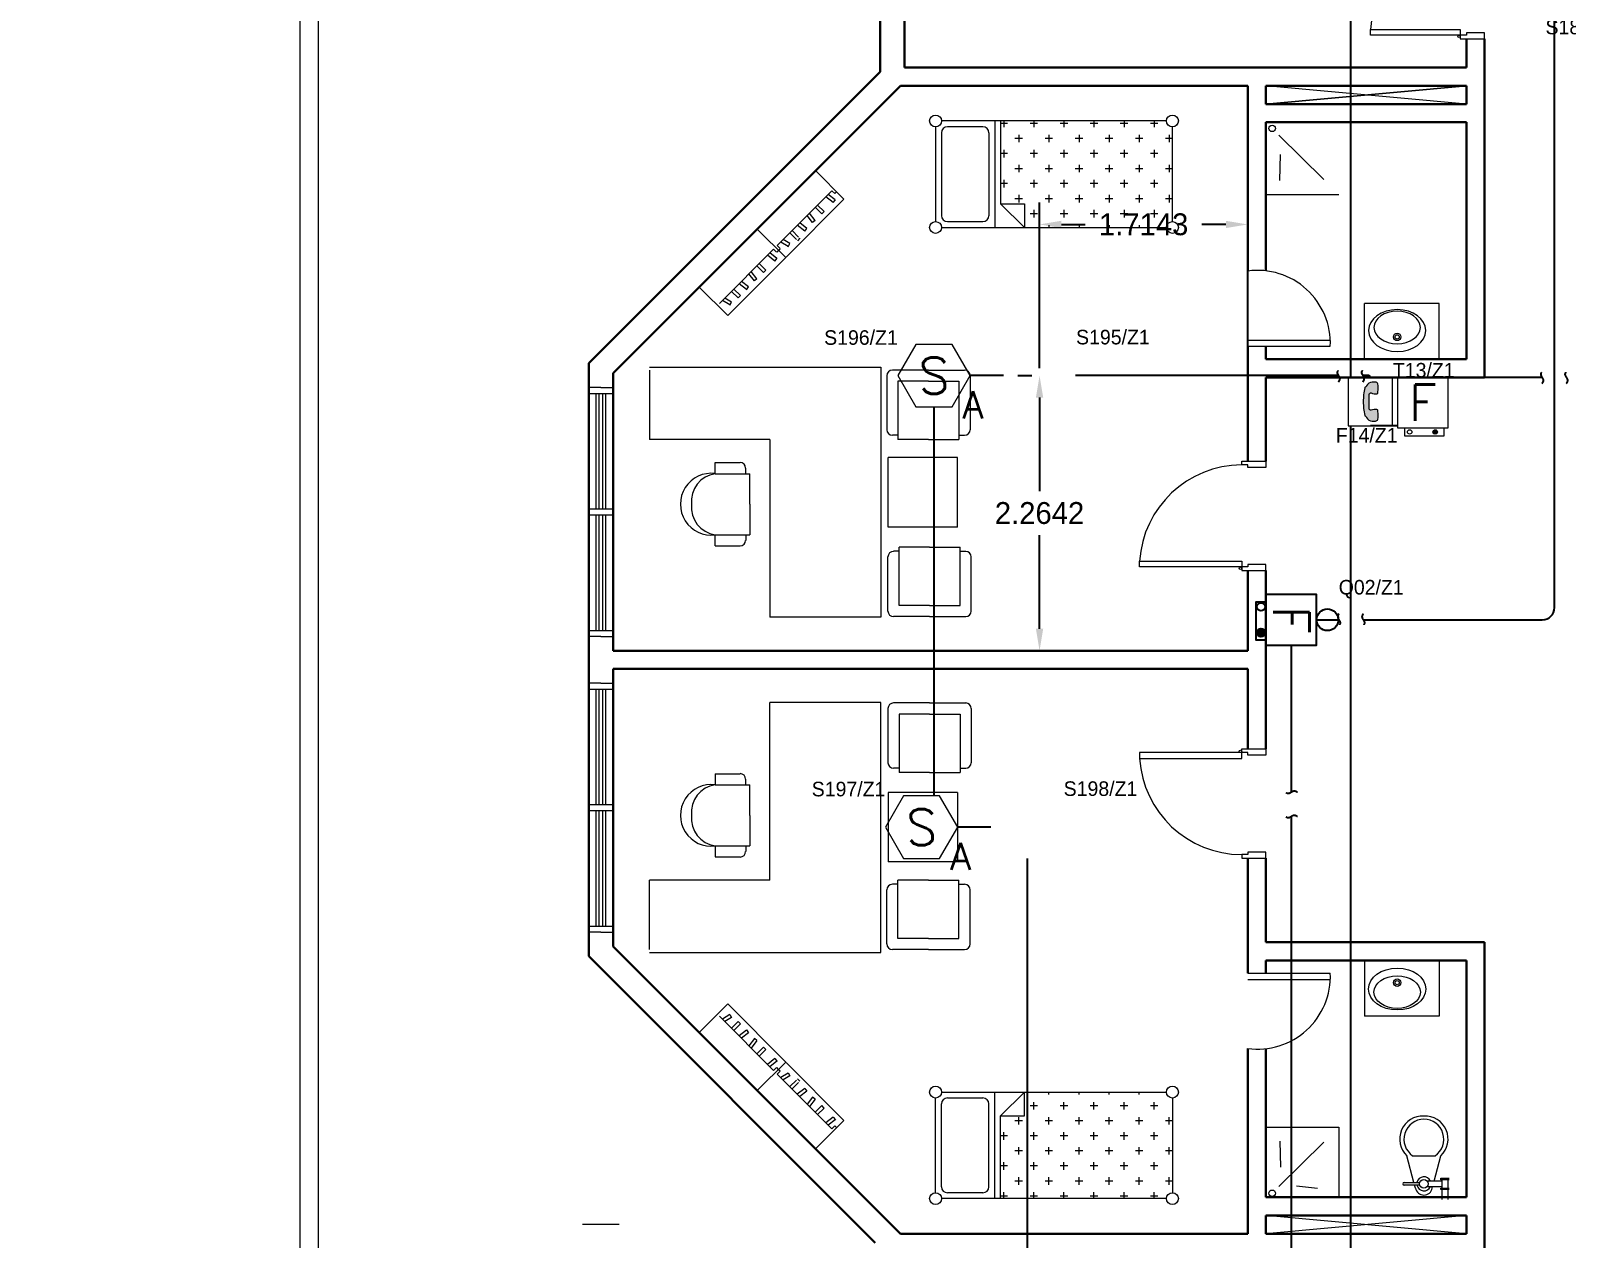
# Model space of a CAD drawing. Extents: x -3404 to 3497, y 0 to 399.
# Drawn here: x 3.11 to 15.75, y 358.24 to 368.18 of the extents above; entities that cross this region are included whole.
import ezdxf
from ezdxf import colors
from ezdxf.entities.mleader import LeaderData, LeaderLine
from ezdxf.enums import TextEntityAlignment as Align
from ezdxf.math import Vec2, Vec3

# ---------------------------------------------------------------- set-up
doc = ezdxf.new("R2010")
doc.units = 0
doc.header["$LTSCALE"] = 0.15
doc.linetypes.add('HIDDEN', pattern=[0.375, 0.25, -0.125])
doc.layers.get('0').update_dxf_attribs({"color": 252})
doc.layers.get('Defpoints').update_dxf_attribs({"color": 252})
for name, color, linetype in [('0 ARCH', 252, 'Continuous'), ('0 DD', 252, 'Continuous'), ('0 fire alarm', 252, 'Continuous'), ('0 sockets', 252, 'Continuous'), ('00-BT-FAS-TEXT', 2, 'Continuous'), ('AUTOINCR', 7, 'Continuous'), ('FIRE_LOOP', 7, 'Continuous'), ('WIRING', 4, 'Continuous')]:
    doc.layers.add(name, color=color, linetype=linetype)
for name, color, linetype, lineweight in [('anal', 252, 'Continuous', 20), ('DOOR', 252, 'Continuous', 20), ('FUR', 252, 'Continuous', 9), ('FURNITURE-1', 252, 'Continuous', 9), ('sofa', 252, 'Continuous', 9), ('T-FIRE-B', 4, 'Continuous', 0), ('T-TEXT', 2, 'Continuous', 0), ('wall', 252, 'Continuous', 30)]:
    doc.layers.add(name, color=color, linetype=linetype, lineweight=lineweight)
doc.styles.add('ROMANS', font='ROMANS.shx', dxfattribs={"width": 0.8})
doc.styles.add('TEXT-NFP', font='simplex.shx')
doc.dimstyles.get("Standard").update_dxf_attribs({"dimtxt": 0.18, "dimasz": 0.18, "dimexe": 0.18, "dimexo": 0.0625, "dimgap": 0.09, "dimtad": 0, "dimtih": 1, "dimtoh": 1, "dimdec": 4, "dimzin": 0, "dimdsep": 46, "dimtxsty": 'Standard', "dimcen": 0.09, "dimadec": 0, "dimazin": 0, "dimtfac": 1, "dimtdec": 4, "dimtofl": 0, "dimtmove": 0, "dimatfit": 3, "dimfxl": 1, "dimtolj": 1, "dimtzin": 0, "dimarcsym": 0})

# ---------------------------------------------------------------- blocks, each defined once
blk = doc.blocks.new('D80')
at = {"layer": 'DOOR'}
for points in [[(0.03, 0.2), (0.03, 0.94), (0.078, 0.94), (0.078, 0.2)], [(0.03, 0.2), (0, 0.2), (0, 0), (0.05, 0), (0.05, 0.15), (0.03, 0.15)], [(0.77, 0.2), (0.8, 0.2), (0.8, 0), (0.75, 0), (0.75, 0.15), (0.77, 0.15)]]:
    blk.add_lwpolyline(points, close=True, dxfattribs=at)
blk.add_circle((0.02, 0.21), 0.01, dxfattribs=at)
blk.add_arc((0.03, 0.2), 0.74, 0, 86.2769, dxfattribs=at)
blk = doc.blocks.new('ELLIPSE')
blk.add_circle((0.5, 0.5), 0.5)
blk = doc.blocks.new('ARCH')
at = {"layer": 'anal'}
for p, q in [((5.325, 326.925), (5.325, 377.4)), ((5.475, 327.075), (5.475, 368.325)), ((14.925, 367.575), (13.275, 367.725)), ((14.925, 367.725), (13.275, 367.575)), ((13.275, 367.575), (14.925, 367.725)), ((14.925, 367.575), (13.275, 367.725)), ((7.8, 365.242), (7.7, 365.242)), ((7.8, 365.242), (7.9, 365.242)), ((7.7, 365.192), (7.9, 365.192)), ((7.76, 364.242), (7.76, 365.192)), ((7.785, 364.242), (7.785, 365.192)), ((7.8, 365.192), (7.9, 365.192)), ((7.815, 364.242), (7.815, 365.192)), ((7.84, 364.242), (7.84, 365.192)), ((7.7, 364.242), (7.9, 364.242)), ((7.7, 364.192), (7.9, 364.192)), ((7.76, 363.242), (7.76, 364.192)), ((7.785, 363.242), (7.785, 364.192)), ((7.815, 363.242), (7.815, 364.192)), ((7.84, 363.242), (7.84, 364.192)), ((7.9, 364.242), (7.9, 364.192)), ((7.7, 363.242), (7.9, 363.242)), ((7.8, 363.192), (7.7, 363.192)), ((7.8, 363.242), (7.9, 363.242)), ((7.8, 363.192), (7.9, 363.192)), ((7.8, 362.808), (7.7, 362.808)), ((7.8, 362.808), (7.9, 362.808)), ((7.7, 362.758), (7.9, 362.758)), ((7.76, 361.808), (7.76, 362.758)), ((7.785, 361.808), (7.785, 362.758)), ((7.8, 362.758), (7.9, 362.758)), ((7.815, 361.808), (7.815, 362.758)), ((7.84, 361.808), (7.84, 362.758)), ((7.7, 361.808), (7.9, 361.808)), ((7.9, 361.808), (7.9, 361.758)), ((7.7, 361.758), (7.9, 361.758)), ((7.76, 360.808), (7.76, 361.758)), ((7.785, 360.808), (7.785, 361.758)), ((7.815, 360.808), (7.815, 361.758)), ((7.84, 360.808), (7.84, 361.758)), ((7.7, 360.808), (7.9, 360.808)), ((7.8, 360.808), (7.9, 360.808)), ((7.8, 360.758), (7.7, 360.758)), ((7.8, 360.758), (7.9, 360.758)), ((14.925, 358.275), (13.275, 358.425)), ((14.925, 358.425), (13.275, 358.275)), ((7.95, 358.35), (7.65, 358.35))]:
    blk.add_line(p, q, dxfattribs=at)
at = {"layer": 'DOOR'}
for points in [[(13.075, 364.604), (13.075, 364.634), (13.275, 364.634), (13.275, 364.584), (13.125, 364.584), (13.125, 364.604)], [(13.075, 363.764), (12.235, 363.764), (12.235, 363.812), (13.075, 363.812)], [(13.075, 363.764), (13.075, 363.734), (13.275, 363.734), (13.275, 363.784), (13.125, 363.784), (13.125, 363.764)], [(13.075, 362.236), (12.235, 362.236), (12.235, 362.188), (13.075, 362.188)], [(13.075, 362.236), (13.075, 362.266), (13.275, 362.266), (13.275, 362.216), (13.125, 362.216), (13.125, 362.236)], [(13.075, 361.396), (13.075, 361.366), (13.275, 361.366), (13.275, 361.416), (13.125, 361.416), (13.125, 361.396)]]:
    blk.add_lwpolyline(points, close=True, dxfattribs=at)
for centre in [(13.065, 363.754), (13.065, 362.246)]:
    blk.add_circle(centre, 0.01, dxfattribs=at)
for centre, start, end in [((13.078, 363.759), 90.2218, 176.3889), ((13.078, 362.241), 183.6111, 269.7782)]:
    blk.add_arc(centre, 0.845, start, end, dxfattribs=at)
at = {"layer": 'FUR'}
for p, q in [((10.555, 367.387), (10.555, 366.607)), ((12.456, 367.436), (10.604, 367.436)), ((10.945, 367.387), (10.652, 367.387)), ((11.042, 367.436), (11.042, 366.559)), ((11.091, 367.436), (11.091, 366.754)), ((11.147, 367.415), (11.091, 367.415)), ((11.116, 367.436), (11.116, 367.384)), ((11.395, 367.415), (11.333, 367.415)), ((11.364, 367.436), (11.364, 367.384)), ((11.643, 367.415), (11.581, 367.415)), ((11.612, 367.436), (11.612, 367.384)), ((11.89, 367.415), (11.828, 367.415)), ((11.859, 367.436), (11.859, 367.384)), ((12.138, 367.415), (12.076, 367.415)), ((12.107, 367.436), (12.107, 367.384)), ((12.386, 367.415), (12.324, 367.415)), ((12.355, 367.436), (12.355, 367.384)), ((12.505, 366.607), (12.505, 367.387)), ((10.604, 367.339), (10.604, 366.656)), ((10.994, 367.339), (10.994, 366.656)), ((11.271, 367.291), (11.209, 367.291)), ((11.24, 367.322), (11.24, 367.26)), ((11.519, 367.291), (11.457, 367.291)), ((11.488, 367.322), (11.488, 367.26)), ((11.767, 367.291), (11.705, 367.291)), ((11.736, 367.322), (11.736, 367.26)), ((12.014, 367.291), (11.952, 367.291)), ((11.983, 367.322), (11.983, 367.26)), ((12.262, 367.291), (12.2, 367.291)), ((12.231, 367.322), (12.231, 367.26)), ((12.505, 367.291), (12.448, 367.291)), ((12.478, 367.322), (12.478, 367.26)), ((11.147, 367.167), (11.091, 367.167)), ((11.116, 367.198), (11.116, 367.136)), ((11.395, 367.167), (11.333, 367.167)), ((11.364, 367.198), (11.364, 367.136)), ((11.643, 367.167), (11.581, 367.167)), ((11.612, 367.198), (11.612, 367.136)), ((11.89, 367.167), (11.828, 367.167)), ((11.859, 367.198), (11.859, 367.136)), ((12.138, 367.167), (12.076, 367.167)), ((12.107, 367.198), (12.107, 367.136)), ((12.386, 367.167), (12.324, 367.167)), ((12.355, 367.198), (12.355, 367.136)), ((11.271, 367.043), (11.209, 367.043)), ((11.24, 367.074), (11.24, 367.013)), ((11.519, 367.043), (11.457, 367.043)), ((11.488, 367.074), (11.488, 367.013)), ((11.767, 367.043), (11.705, 367.043)), ((11.736, 367.074), (11.736, 367.013)), ((12.014, 367.043), (11.952, 367.043)), ((11.983, 367.074), (11.983, 367.013)), ((12.262, 367.043), (12.2, 367.043)), ((12.231, 367.074), (12.231, 367.013)), ((12.505, 367.043), (12.448, 367.043)), ((12.478, 367.074), (12.478, 367.013)), ((11.147, 366.92), (11.091, 366.92)), ((11.116, 366.951), (11.116, 366.889)), ((11.395, 366.92), (11.333, 366.92)), ((11.364, 366.951), (11.364, 366.889)), ((11.643, 366.92), (11.581, 366.92)), ((11.612, 366.951), (11.612, 366.889)), ((11.89, 366.92), (11.828, 366.92)), ((11.859, 366.951), (11.859, 366.889)), ((12.138, 366.92), (12.076, 366.92)), ((12.107, 366.951), (12.107, 366.889)), ((12.386, 366.92), (12.324, 366.92)), ((12.355, 366.951), (12.355, 366.889)), ((11.286, 366.559), (11.091, 366.754)), ((11.091, 366.754), (11.286, 366.754)), ((11.271, 366.796), (11.209, 366.796)), ((11.24, 366.827), (11.24, 366.765)), ((11.286, 366.754), (11.286, 366.559)), ((11.519, 366.796), (11.457, 366.796)), ((11.488, 366.827), (11.488, 366.765)), ((11.767, 366.796), (11.705, 366.796)), ((11.736, 366.827), (11.736, 366.765)), ((12.014, 366.796), (11.952, 366.796)), ((11.983, 366.827), (11.983, 366.765)), ((12.262, 366.796), (12.2, 366.796)), ((12.231, 366.827), (12.231, 366.765)), ((12.505, 366.796), (12.448, 366.796)), ((12.478, 366.827), (12.478, 366.765)), ((10.652, 366.607), (10.945, 366.607)), ((11.395, 366.672), (11.333, 366.672)), ((11.364, 366.703), (11.364, 366.641)), ((11.643, 366.672), (11.581, 366.672)), ((11.612, 366.703), (11.612, 366.641)), ((11.89, 366.672), (11.828, 366.672)), ((11.859, 366.703), (11.859, 366.641)), ((12.138, 366.672), (12.076, 366.672)), ((12.107, 366.703), (12.107, 366.641)), ((12.386, 366.672), (12.324, 366.672)), ((12.355, 366.703), (12.355, 366.641)), ((10.604, 366.559), (12.456, 366.559)), ((11.488, 366.579), (11.488, 366.559)), ((11.736, 366.579), (11.736, 366.559)), ((11.983, 366.579), (11.983, 366.559)), ((12.231, 366.579), (12.231, 366.559)), ((8.2, 365.409), (10.105, 365.409)), ((8.2, 365.385), (8.2, 364.814)), ((10.105, 365.409), (10.105, 363.352)), ((10.154, 365.339), (10.154, 364.894)), ((10.497, 365.385), (10.2, 365.385)), ((10.497, 365.385), (10.794, 365.385)), ((10.84, 365.339), (10.84, 364.894)), ((10.245, 365.294), (10.245, 364.814)), ((10.497, 365.294), (10.245, 365.294)), ((10.497, 365.294), (10.748, 365.294)), ((10.748, 365.294), (10.748, 364.814)), ((10.245, 364.848), (10.2, 364.848)), ((10.748, 364.848), (10.794, 364.848)), ((9.191, 364.814), (8.2, 364.814)), ((9.191, 364.814), (9.191, 363.352)), ((10.497, 364.814), (10.245, 364.814)), ((10.497, 364.814), (10.748, 364.814)), ((8.742, 364.623), (8.946, 364.623)), ((8.742, 364.532), (8.742, 364.623)), ((8.992, 364.532), (8.992, 364.578)), ((10.166, 364.092), (10.166, 364.664)), ((10.737, 364.664), (10.166, 364.664)), ((10.737, 364.092), (10.737, 364.664)), ((8.742, 364.532), (9.026, 364.532)), ((9.026, 364.281), (9.026, 364.532)), ((9.026, 364.281), (9.026, 364.029)), ((10.737, 364.092), (10.166, 364.092)), ((8.742, 363.938), (8.742, 364.029)), ((8.742, 364.029), (9.026, 364.029)), ((8.742, 363.938), (8.946, 363.938)), ((8.992, 364.029), (8.992, 363.983)), ((10.163, 363.401), (10.163, 363.847)), ((10.255, 363.893), (10.209, 363.893)), ((10.506, 363.927), (10.255, 363.927)), ((10.255, 363.447), (10.255, 363.927)), ((10.506, 363.927), (10.758, 363.927)), ((10.758, 363.447), (10.758, 363.927)), ((10.758, 363.893), (10.803, 363.893)), ((10.849, 363.401), (10.849, 363.847)), ((10.506, 363.447), (10.255, 363.447)), ((10.506, 363.447), (10.758, 363.447)), ((10.105, 363.352), (9.191, 363.352)), ((10.506, 363.355), (10.209, 363.355)), ((10.506, 363.355), (10.803, 363.355)), ((10.105, 362.648), (9.191, 362.648)), ((9.191, 361.186), (9.191, 362.648)), ((10.105, 360.591), (10.105, 362.648)), ((10.163, 362.599), (10.163, 362.153)), ((10.506, 362.645), (10.209, 362.645)), ((10.506, 362.553), (10.255, 362.553)), ((10.255, 362.553), (10.255, 362.073)), ((10.506, 362.645), (10.803, 362.645)), ((10.506, 362.553), (10.758, 362.553)), ((10.758, 362.553), (10.758, 362.073)), ((10.849, 362.599), (10.849, 362.153)), ((8.742, 362.062), (8.742, 361.971)), ((8.742, 362.062), (8.946, 362.062)), ((10.255, 362.107), (10.209, 362.107)), ((10.506, 362.073), (10.255, 362.073)), ((10.506, 362.073), (10.758, 362.073)), ((10.758, 362.107), (10.803, 362.107)), ((8.742, 361.971), (9.026, 361.971)), ((8.992, 361.971), (8.992, 362.017)), ((9.026, 361.719), (9.026, 361.971)), ((10.166, 361.908), (10.166, 361.336)), ((10.737, 361.908), (10.166, 361.908)), ((10.737, 361.908), (10.737, 361.336)), ((9.026, 361.719), (9.026, 361.468)), ((8.742, 361.468), (9.026, 361.468)), ((8.742, 361.468), (8.742, 361.377)), ((8.992, 361.468), (8.992, 361.422)), ((8.742, 361.377), (8.946, 361.377)), ((10.737, 361.336), (10.166, 361.336)), ((9.191, 361.186), (8.2, 361.186)), ((8.2, 360.615), (8.2, 361.186)), ((10.497, 361.186), (10.245, 361.186)), ((10.245, 360.706), (10.245, 361.186)), ((10.497, 361.186), (10.748, 361.186)), ((10.748, 360.706), (10.748, 361.186)), ((10.154, 360.661), (10.154, 361.106)), ((10.245, 361.152), (10.2, 361.152)), ((10.748, 361.152), (10.794, 361.152)), ((10.84, 360.661), (10.84, 361.106)), ((10.497, 360.706), (10.245, 360.706)), ((10.497, 360.706), (10.748, 360.706)), ((8.2, 360.591), (10.105, 360.591)), ((10.497, 360.615), (10.2, 360.615)), ((10.497, 360.615), (10.794, 360.615)), ((10.555, 358.613), (10.555, 359.393)), ((10.604, 359.441), (12.456, 359.441)), ((10.652, 359.393), (10.945, 359.393)), ((11.042, 358.564), (11.042, 359.441)), ((11.286, 359.441), (11.091, 359.246)), ((11.286, 359.246), (11.286, 359.441)), ((11.488, 359.421), (11.488, 359.441)), ((11.736, 359.421), (11.736, 359.441)), ((11.983, 359.421), (11.983, 359.441)), ((12.231, 359.421), (12.231, 359.441)), ((12.505, 359.393), (12.505, 358.613)), ((10.604, 358.661), (10.604, 359.344)), ((10.994, 358.661), (10.994, 359.344)), ((11.395, 359.328), (11.333, 359.328)), ((11.364, 359.297), (11.364, 359.359)), ((11.643, 359.328), (11.581, 359.328)), ((11.612, 359.297), (11.612, 359.359)), ((11.89, 359.328), (11.828, 359.328)), ((11.859, 359.297), (11.859, 359.359)), ((12.138, 359.328), (12.076, 359.328)), ((12.107, 359.297), (12.107, 359.359)), ((12.386, 359.328), (12.324, 359.328)), ((12.355, 359.297), (12.355, 359.359)), ((11.091, 359.246), (11.286, 359.246)), ((11.091, 358.564), (11.091, 359.246)), ((11.271, 359.204), (11.209, 359.204)), ((11.24, 359.173), (11.24, 359.235)), ((11.519, 359.204), (11.457, 359.204)), ((11.488, 359.173), (11.488, 359.235)), ((11.767, 359.204), (11.705, 359.204)), ((11.736, 359.173), (11.736, 359.235)), ((12.014, 359.204), (11.952, 359.204)), ((11.983, 359.173), (11.983, 359.235)), ((12.262, 359.204), (12.2, 359.204)), ((12.231, 359.173), (12.231, 359.235)), ((12.505, 359.204), (12.448, 359.204)), ((12.478, 359.173), (12.478, 359.235)), ((11.147, 359.08), (11.091, 359.08)), ((11.116, 359.049), (11.116, 359.111)), ((11.395, 359.08), (11.333, 359.08)), ((11.364, 359.049), (11.364, 359.111)), ((11.643, 359.08), (11.581, 359.08)), ((11.612, 359.049), (11.612, 359.111)), ((11.89, 359.08), (11.828, 359.08)), ((11.859, 359.049), (11.859, 359.111)), ((12.138, 359.08), (12.076, 359.08)), ((12.107, 359.049), (12.107, 359.111)), ((12.386, 359.08), (12.324, 359.08)), ((12.355, 359.049), (12.355, 359.111)), ((11.271, 358.957), (11.209, 358.957)), ((11.24, 358.926), (11.24, 358.987)), ((11.519, 358.957), (11.457, 358.957)), ((11.488, 358.926), (11.488, 358.987)), ((11.767, 358.957), (11.705, 358.957)), ((11.736, 358.926), (11.736, 358.987)), ((12.014, 358.957), (11.952, 358.957)), ((11.983, 358.926), (11.983, 358.987)), ((12.262, 358.957), (12.2, 358.957)), ((12.231, 358.926), (12.231, 358.987)), ((12.505, 358.957), (12.448, 358.957)), ((12.478, 358.926), (12.478, 358.987)), ((11.147, 358.833), (11.091, 358.833)), ((11.116, 358.802), (11.116, 358.864)), ((11.395, 358.833), (11.333, 358.833)), ((11.364, 358.802), (11.364, 358.864)), ((11.643, 358.833), (11.581, 358.833)), ((11.612, 358.802), (11.612, 358.864)), ((11.89, 358.833), (11.828, 358.833)), ((11.859, 358.802), (11.859, 358.864)), ((12.138, 358.833), (12.076, 358.833)), ((12.107, 358.802), (12.107, 358.864)), ((12.386, 358.833), (12.324, 358.833)), ((12.355, 358.802), (12.355, 358.864)), ((11.271, 358.709), (11.209, 358.709)), ((11.24, 358.678), (11.24, 358.74)), ((11.519, 358.709), (11.457, 358.709)), ((11.488, 358.678), (11.488, 358.74)), ((11.767, 358.709), (11.705, 358.709)), ((11.736, 358.678), (11.736, 358.74)), ((12.014, 358.709), (11.952, 358.709)), ((11.983, 358.678), (11.983, 358.74)), ((12.262, 358.709), (12.2, 358.709)), ((12.231, 358.678), (12.231, 358.74)), ((12.505, 358.709), (12.448, 358.709)), ((12.478, 358.678), (12.478, 358.74)), ((12.456, 358.564), (10.604, 358.564)), ((10.945, 358.613), (10.652, 358.613)), ((11.147, 358.585), (11.091, 358.585)), ((11.116, 358.564), (11.116, 358.616)), ((11.395, 358.585), (11.333, 358.585)), ((11.364, 358.564), (11.364, 358.616)), ((11.643, 358.585), (11.581, 358.585)), ((11.612, 358.564), (11.612, 358.616)), ((11.89, 358.585), (11.828, 358.585)), ((11.859, 358.564), (11.859, 358.616)), ((12.138, 358.585), (12.076, 358.585)), ((12.107, 358.564), (12.107, 358.616)), ((12.386, 358.585), (12.324, 358.585)), ((12.355, 358.564), (12.355, 358.616))]:
    blk.add_line(p, q, dxfattribs=at)
for centre, radius in [((10.555, 367.436), 0.0488), ((12.505, 367.436), 0.0488), ((10.555, 366.559), 0.0487), ((12.505, 366.559), 0.0488), ((10.555, 359.441), 0.0487), ((12.505, 359.441), 0.0488), ((10.555, 358.564), 0.0488), ((12.505, 358.564), 0.0488)]:
    blk.add_circle(centre, radius, dxfattribs=at)
for centre, radius, start, end in [((10.652, 367.339), 0.0488, 90, 180), ((10.945, 367.339), 0.0488, 0, 90), ((10.652, 366.656), 0.0488, 180, 270), ((10.945, 366.656), 0.0488, 270, 0), ((10.2, 365.339), 0.0457, 90, 180), ((10.794, 365.339), 0.0457, 360, 90), ((10.2, 364.894), 0.0457, 180, 270), ((10.794, 364.894), 0.0457, 270, 360), ((8.946, 364.578), 0.0457, 0, 90), ((8.709, 364.281), 0.254, 82.4334, 277.5666), ((8.77, 364.308), 0.225, 97.1177, 187.1177), ((8.77, 364.253), 0.225, 172.8823, 262.8823), ((8.946, 363.983), 0.0457, 270, 0), ((10.209, 363.847), 0.0457, 90, 180), ((10.803, 363.847), 0.0457, 0, 90), ((10.209, 363.401), 0.0457, 180, 270), ((10.803, 363.401), 0.0457, 270, 0), ((10.209, 362.599), 0.0457, 90, 180), ((10.803, 362.599), 0.0457, 360, 90), ((8.946, 362.017), 0.0457, 360, 90), ((10.209, 362.153), 0.0457, 180, 270), ((10.803, 362.153), 0.0457, 270, 360), ((8.709, 361.719), 0.254, 82.4334, 277.5666), ((8.77, 361.747), 0.225, 97.1177, 187.1177), ((8.77, 361.692), 0.225, 172.8823, 262.8823), ((8.946, 361.422), 0.0457, 270, 360), ((10.2, 361.106), 0.0457, 90, 180), ((10.794, 361.106), 0.0457, 0, 90), ((10.2, 360.661), 0.0457, 180, 270), ((10.794, 360.661), 0.0457, 270, 0), ((10.652, 359.344), 0.0488, 90, 180), ((10.945, 359.344), 0.0488, 0, 90), ((10.652, 358.661), 0.0488, 180, 270), ((10.945, 358.661), 0.0488, 270, 0)]:
    blk.add_arc(centre, radius, start, end, dxfattribs=at)
at = {"layer": 'FURNITURE-1'}
for p, q in [((9.801, 366.793), (9.566, 367.027)), ((9.701, 366.862), (9.252, 366.411)), ((9.725, 366.838), (9.701, 366.862)), ((9.741, 366.854), (9.725, 366.838)), ((9.801, 366.793), (9.325, 366.315)), ((9.619, 366.67), (9.564, 366.725)), ((9.638, 366.69), (9.583, 366.744)), ((9.713, 366.764), (9.651, 366.812)), ((9.729, 366.786), (9.67, 366.831)), ((9.713, 366.764), (9.73, 366.787)), ((9.495, 366.551), (9.437, 366.596)), ((9.543, 366.6), (9.498, 366.658)), ((9.565, 366.617), (9.517, 366.677)), ((9.565, 366.617), (9.543, 366.6)), ((9.638, 366.69), (9.619, 366.67)), ((9.322, 366.312), (9.087, 366.545)), ((9.409, 366.46), (9.355, 366.514)), ((9.428, 366.479), (9.374, 366.533)), ((9.479, 366.529), (9.417, 366.577)), ((9.438, 366.47), (9.419, 366.45)), ((9.478, 366.529), (9.495, 366.551)), ((9.221, 366.381), (8.776, 365.933)), ((9.249, 366.304), (9.19, 366.35)), ((9.246, 366.357), (9.221, 366.381)), ((9.263, 366.372), (9.248, 366.357)), ((9.275, 366.387), (9.251, 366.411)), ((9.26, 366.369), (9.275, 366.384)), ((9.342, 366.403), (9.28, 366.439)), ((9.356, 366.426), (9.3, 366.459)), ((9.341, 366.401), (9.356, 366.426)), ((9.322, 366.312), (8.845, 365.833)), ((9.139, 366.189), (9.084, 366.243)), ((9.158, 366.208), (9.104, 366.263)), ((9.233, 366.283), (9.171, 366.331)), ((9.233, 366.283), (9.25, 366.306)), ((8.999, 366.048), (8.937, 366.096)), ((9.015, 366.07), (8.957, 366.115)), ((9.064, 366.119), (9.018, 366.177)), ((9.085, 366.135), (9.037, 366.196)), ((9.085, 366.135), (9.064, 366.119)), ((9.158, 366.208), (9.139, 366.189)), ((8.845, 365.833), (8.609, 366.068)), ((8.876, 365.945), (8.82, 365.978)), ((8.929, 365.979), (8.875, 366.033)), ((8.948, 365.998), (8.894, 366.052)), ((8.948, 365.998), (8.929, 365.979)), ((8.998, 366.047), (9.015, 366.07)), ((8.862, 365.921), (8.801, 365.958)), ((8.861, 365.92), (8.876, 365.945)), ((8.845, 360.167), (8.609, 359.932)), ((9.322, 359.688), (8.845, 360.167)), ((9.221, 359.619), (8.776, 360.067)), ((8.862, 360.079), (8.801, 360.042)), ((8.876, 360.055), (8.82, 360.022)), ((8.861, 360.08), (8.876, 360.055)), ((8.929, 360.021), (8.875, 359.967)), ((8.948, 360.002), (8.929, 360.021)), ((8.948, 360.002), (8.894, 359.948)), ((8.999, 359.952), (8.937, 359.904)), ((9.015, 359.93), (8.957, 359.885)), ((8.998, 359.953), (9.015, 359.93)), ((9.064, 359.881), (9.018, 359.823)), ((9.085, 359.865), (9.037, 359.804)), ((9.085, 359.865), (9.064, 359.881)), ((9.139, 359.811), (9.084, 359.757)), ((9.158, 359.792), (9.104, 359.737)), ((9.158, 359.792), (9.139, 359.811)), ((9.322, 359.688), (9.087, 359.455)), ((9.233, 359.717), (9.171, 359.669)), ((9.249, 359.696), (9.19, 359.65)), ((9.246, 359.643), (9.221, 359.619)), ((9.233, 359.717), (9.25, 359.694)), ((9.263, 359.628), (9.248, 359.643)), ((9.801, 359.207), (9.325, 359.685)), ((9.275, 359.613), (9.251, 359.589)), ((9.701, 359.138), (9.252, 359.589)), ((9.26, 359.631), (9.275, 359.616)), ((9.342, 359.597), (9.28, 359.561)), ((9.356, 359.574), (9.3, 359.541)), ((9.341, 359.599), (9.356, 359.574)), ((9.409, 359.54), (9.355, 359.486)), ((9.428, 359.521), (9.374, 359.467)), ((9.438, 359.53), (9.419, 359.55)), ((9.479, 359.471), (9.417, 359.423)), ((9.495, 359.449), (9.437, 359.404)), ((9.478, 359.471), (9.495, 359.449)), ((9.543, 359.4), (9.498, 359.342)), ((9.565, 359.383), (9.543, 359.4)), ((9.565, 359.383), (9.517, 359.323)), ((9.619, 359.33), (9.564, 359.275)), ((9.638, 359.31), (9.583, 359.256)), ((9.638, 359.31), (9.619, 359.33)), ((9.801, 359.207), (9.566, 358.973)), ((9.713, 359.236), (9.651, 359.188)), ((9.729, 359.214), (9.67, 359.169)), ((9.725, 359.162), (9.701, 359.138)), ((9.713, 359.236), (9.73, 359.213)), ((9.741, 359.146), (9.725, 359.162))]:
    blk.add_line(p, q, dxfattribs=at)
at = {"layer": 'FURNITURE-1', "ltscale": 0.5}
for p, q in [((14.701, 365.934), (14.085, 365.934)), ((14.085, 365.475), (14.085, 365.934)), ((14.701, 365.475), (14.701, 365.934)), ((14.085, 360.525), (14.085, 360.066)), ((14.701, 360.525), (14.701, 360.066)), ((14.701, 360.066), (14.085, 360.066))]:
    blk.add_line(p, q, dxfattribs=at)
at = {"layer": 'sofa'}
for p, q in [((13.38, 367.318), (13.752, 366.953)), ((13.388, 366.946), (13.395, 367.161)), ((13.275, 366.831), (13.875, 366.831)), ((13.125, 365.631), (13.804, 365.631)), ((13.125, 365.581), (13.804, 365.581)), ((13.125, 360.419), (13.804, 360.419)), ((13.125, 360.369), (13.804, 360.369)), ((13.275, 359.153), (13.875, 359.153)), ((13.875, 359.153), (13.875, 358.575)), ((13.38, 358.665), (13.752, 359.03)), ((13.388, 359.038), (13.395, 358.823)), ((14.493, 358.698), (14.436, 358.917)), ((14.482, 358.917), (14.667, 358.917)), ((14.659, 358.709), (14.714, 358.917)), ((13.526, 358.669), (13.698, 358.65)), ((14.413, 358.697), (14.542, 358.697)), ((14.542, 358.674), (14.413, 358.674)), ((14.505, 358.651), (14.499, 358.674)), ((14.6, 358.663), (14.725, 358.663)), ((14.725, 358.709), (14.601, 358.709)), ((14.644, 358.651), (14.647, 358.663)), ((14.714, 358.72), (14.714, 358.732)), ((14.714, 358.732), (14.783, 358.732)), ((14.783, 358.72), (14.714, 358.72)), ((14.714, 358.651), (14.783, 358.651)), ((14.714, 358.639), (14.714, 358.651)), ((14.783, 358.639), (14.714, 358.639)), ((14.725, 358.651), (14.725, 358.72)), ((14.725, 358.558), (14.725, 358.639)), ((14.772, 358.72), (14.772, 358.651)), ((14.772, 358.639), (14.772, 358.558))]:
    blk.add_line(p, q, dxfattribs=at)
for centre, radius in [((13.326, 367.375), 0.0268), ((14.355, 365.658), 0.0306), ((14.355, 365.658), 0.0172), ((14.355, 360.342), 0.0306), ((14.355, 360.342), 0.0172), ((13.326, 358.608), 0.0268), ((14.575, 358.686), 0.0347)]:
    blk.add_circle(centre, radius, dxfattribs=at)
for centre, radius, start, end in [((13.205, 365.606), 0.6, 357.612, 97.6539), ((13.205, 360.394), 0.6, 262.3461, 2.388), ((14.564, 359.055), 0.188, 86.62, 226.9828), ((14.576, 359.053), 0.165, 90.3, 235.4946), ((14.586, 359.055), 0.188, 313.0172, 93.38), ((14.574, 359.053), 0.165, 304.5054, 89.7), ((14.413, 358.686), 0.0116, 90, 270), ((14.575, 358.664), 0.0707, 190.3889, 349.6111), ((14.575, 358.686), 0.0579, 23.4137, 168.1237), ((14.575, 358.686), 0.0579, 191.423, 337.1495)]:
    blk.add_arc(centre, radius, start, end, dxfattribs=at)
at = {"layer": 'wall'}
for p, q in [((10.1, 369.08), (10.1, 367.841)), ((10.3, 369.08), (10.3, 367.875)), ((14.925, 368.112), (14.925, 367.875)), ((15.075, 368.112), (15.075, 367.725)), ((10.3, 367.875), (14.925, 367.875)), ((14.925, 367.875), (10.3, 367.875)), ((15.075, 367.875), (15.075, 365.325)), ((15.075, 365.325), (15.075, 367.875)), ((7.7, 365.441), (10.1, 367.841)), ((10.1, 367.841), (7.7, 365.441)), ((7.9, 365.359), (10.266, 367.725)), ((10.266, 367.725), (7.9, 365.359)), ((10.266, 367.725), (13.125, 367.725)), ((13.125, 367.725), (10.266, 367.725)), ((13.125, 367.725), (13.125, 366.201)), ((14.925, 367.725), (13.275, 367.725)), ((14.925, 367.725), (13.275, 367.725)), ((13.275, 367.725), (13.275, 367.575)), ((13.275, 367.725), (14.925, 367.725)), ((14.925, 367.725), (14.925, 367.575)), ((14.925, 367.725), (14.925, 367.575)), ((14.925, 367.725), (14.925, 367.575)), ((13.275, 367.575), (14.925, 367.575)), ((13.275, 367.425), (13.275, 366.202)), ((13.275, 367.425), (14.925, 367.425)), ((14.925, 365.475), (14.925, 367.425)), ((14.925, 367.425), (14.925, 365.475)), ((14.925, 367.425), (14.925, 365.475)), ((13.125, 365.581), (13.125, 364.634)), ((13.275, 365.581), (13.275, 365.475)), ((13.275, 365.475), (14.925, 365.475)), ((7.7, 360.559), (7.7, 365.441)), ((7.9, 363.075), (7.9, 365.359)), ((13.275, 365.325), (13.275, 364.634)), ((13.275, 365.325), (15.075, 365.325)), ((13.125, 363.734), (13.125, 363.075)), ((13.275, 363.734), (13.275, 362.925)), ((7.9, 363.075), (13.125, 363.075)), ((13.275, 362.266), (13.275, 363.075)), ((7.9, 360.641), (7.9, 362.925)), ((7.9, 362.925), (13.125, 362.925)), ((7.9, 362.925), (13.125, 362.925)), ((13.125, 362.266), (13.125, 362.925)), ((13.125, 360.419), (13.125, 361.366)), ((13.275, 360.675), (13.275, 361.366)), ((13.275, 360.675), (15.075, 360.675)), ((15.075, 360.675), (15.075, 357.104)), ((10.059, 358.2), (7.7, 360.559)), ((10.266, 358.275), (7.9, 360.641)), ((13.275, 360.419), (13.275, 360.525)), ((13.275, 360.525), (14.925, 360.525)), ((14.925, 360.525), (14.925, 358.575)), ((14.925, 360.525), (14.925, 358.575)), ((14.925, 360.525), (14.925, 358.575)), ((13.125, 358.275), (13.125, 359.799)), ((13.275, 358.575), (13.275, 359.798)), ((13.275, 358.575), (14.925, 358.575)), ((13.275, 358.425), (14.925, 358.425)), ((13.275, 358.275), (13.275, 358.425)), ((14.925, 358.425), (14.925, 358.275)), ((10.266, 358.275), (13.125, 358.275)), ((13.275, 358.275), (14.925, 358.275))]:
    blk.add_line(p, q, dxfattribs=at)
at = {"layer": 'DOOR', "rotation": 90}
blk.add_blockref('D80', (15.075, 368.112), dxfattribs=at)
at = {"layer": 'sofa', "extrusion": (0, 0, -1), "rotation": 180}
for p, xscale, yscale, zscale in [((-14.12, 365.883), 0.4712399999999661, 0.3450149999999894, -0.47124), ((-14.164, 365.87), 0.3824999999999932, 0.2677499999999782, -0.3825)]:
    blk.add_blockref('ELLIPSE', p, dxfattribs=dict(at, xscale=xscale, yscale=yscale, zscale=zscale))
at = {"layer": 'sofa'}
for p, xscale, yscale, zscale in [((14.12, 360.117), 0.4712399999999661, 0.3450149999999894, 0.4712399999999661), ((14.164, 360.13), 0.3824999999999932, 0.2677499999999782, 0.3824999999999932)]:
    blk.add_blockref('ELLIPSE', p, dxfattribs=dict(at, xscale=xscale, yscale=yscale, zscale=zscale))
blk = doc.blocks.new('dressable smoke detectore above false ceiling')
blk.add_lwpolyline([(200, 0), (100, 173.2), (-100, 173.2), (-200, 0), (-100, -173.2), (100, -173.2)], close=True)
at = {"layer": 'T-TEXT', "style": 'ROMANS'}
blk.add_attdef('S', text='', height=200, dxfattribs=at).set_placement((0, 0, 0), align=Align.MIDDLE)
blk.add_attdef('A', text='', height=150, dxfattribs=at).set_placement((214.9, -161.3), align=Align.MIDDLE_CENTER)
blk = doc.blocks.new('*U83')
h = blk.add_hatch()
h.set_pattern_fill('ANGLE', color=3)
h.set_pattern_definition([(0, (0, 0), (0, 6.985), [5.08, -1.905]), (90, (0, 0), (-6.985, 4e-16), [5.08, -1.905])])
h.paths.add_polyline_path([(56, -301.8, 1), (80.6, -301.8, 1)])
blk.add_lwpolyline([(-140, -280), (140, -280), (140, 0), (-140, 0)], close=True)
at = {"color": 3}
blk.add_lwpolyline([(-99, -280), (116, -280), (116, -326), (-99, -326)], close=True, dxfattribs=at)
for centre in [(-73.3, -301.8), (68.3, -301.8)]:
    blk.add_circle(centre, 12.3, dxfattribs=at)
at = {"layer": 'T-TEXT', "style": 'TEXT-NFP'}
blk.add_attdef('F', text='', height=200, dxfattribs=at).set_placement((0, -140, 0), align=Align.MIDDLE)
blk = doc.blocks.new('*U39')
h = blk.add_hatch(color=256)
h.dxf.hatch_style = 1
edge = h.paths.add_edge_path()
edge.add_arc((32.6, 256.8), 14.1, 13.60208, 92.31607)
edge.add_line((32, 270.8), (11.2, 270.8))
edge.add_arc((13.1, 230.7), 40.2, 92.74415, 154.22151)
edge.add_arc((-27.5, 250.3), 4.89, 309.27222, 334.22151, ccw=False)
edge.add_arc((-63.6, 280.9), 52.1, 306.60964, 318.72508, ccw=False)
edge.add_arc((-30.4, 234.6), 4.89, 115.36052, 167.81343)
edge.add_arc((351.8, 152.1), 395.9, 167.80758, 180.29746)
edge.add_arc((347.9, 148), 392, 179.70122, 192.26686)
edge.add_arc((-30.4, 65.8), 4.89, 193.25659, 244.64909)
edge.add_arc((-66.6, 18.3), 54.9, 39.82507, 51.6228, ccw=False)
edge.add_arc((-27.5, 49.7), 4.89, 25.77849, 50.72778, ccw=False)
edge.add_arc((13.1, 69.3), 40.2, 205.77849, 267.25585)
edge.add_line((11.2, 29.2), (32, 29.2))
edge.add_arc((32.6, 43.2), 14.1, 267.68393, 346.39792)
edge.add_arc((-161.2, 66.9), 209.3, 352.60448, 365.90084)
edge.add_arc((12.6, 87.2), 34.4, 1.94009, 17.77394)
edge.add_arc((40.7, 96.2), 4.89, 18.49088, 87.07157)
edge.add_arc((29.9, 27.6), 74.3, 81.42344, 109.99039)
edge.add_arc((2.4, 101.8), 4.89, 250.35129, 295.24228, ccw=False)
edge.add_arc((1.2, 105.9), 8.65, 174.51397, 266.95864, ccw=False)
edge.add_arc((-1021.9, 147.1), 1015.3, 357.71608, 360.1614)
edge.add_arc((-1021.9, 152.9), 1015.3, 359.8386, 362.28392)
edge.add_arc((2.6, 194.4), 10.1, 100.6325, 185.99521, ccw=False)
edge.add_arc((2.4, 199.7), 4.89, 64.75772, 109.64871, ccw=False)
edge.add_arc((32.8, 273.5), 75, 247.79098, 276.68178)
edge.add_arc((40.7, 203.8), 4.89, 279.97605, 341.50912)
edge.add_arc((12.6, 212.8), 34.4, 342.22606, 358.05991)
edge.add_arc((-161.2, 233.1), 209.3, 354.09916, 367.39552)
for p, q in [((136.9, 300), (-136.9, 300)), ((-136.9, 300), (-136.9, 0)), ((136.9, 0), (136.9, 300)), ((-136.9, 0), (136.9, 0))]:
    blk.add_line(p, q)
blk.add_lwpolyline([(46.3, 260.1, 0.357628), (32, 270.8), (11.2, 270.8, 0.27487), (-23.1, 248.2, -0.109294), (-24.4, 246.5, -0.052913), (-32.5, 239.1, 0.232951), (-35.2, 235.7, 0.054551), (-44.1, 150, 0.054883), (-35.2, 64.7, 0.228078), (-32.5, 61.4, -0.051523), (-24.4, 53.5, -0.109294), (-23.1, 51.8, 0.27487), (11.2, 29.2), (32, 29.2, 0.357628), (46.3, 39.9, 0.058081), (46.9, 88.4, 0.069198), (45.3, 97.7, 0.308503), (40.9, 101, 0.125296), (4.5, 97.4, -0.198418), (0.7, 97.2, -0.426767), (-7.4, 106.7, 0.01067), (-6.6, 150, 0.01067), (-7.4, 193.3, -0.390702), (0.7, 204.3, -0.198418), (4.5, 204.1, 0.126732), (41.5, 199, 0.275132), (45.3, 202.3, 0.069198), (46.9, 211.6, 0.058081)], format="xyb", close=True)
blk = doc.blocks.new('*U98')
at = {"linetype": 'ByBlock'}
h = blk.add_hatch(dxfattribs=at)
h.set_pattern_fill('ANGLE', color=2)
h.set_pattern_definition([(0, (2e-14, -140), (0, 6.985), [5.08, -1.905]), (90, (2e-14, -140), (-6.985, 4e-16), [5.08, -1.905])])
h.paths.add_polyline_path([(48.8, -167.5, 1), (93.8, -167.5, 1)])
at = {"color": 2}
blk.add_lwpolyline([(-140, -140), (140, -140), (140, 140), (-140, 140)], close=True, dxfattribs=at)
at = {"color": 6, "linetype": 'ByBlock'}
blk.add_lwpolyline([(-98.4, -140), (113.2, -140), (113.2, -195.1), (-98.4, -195.1)], close=True, dxfattribs=at)
at = {"color": 2}
blk.add_circle((0, 200), 60, dxfattribs=at)
at = {"color": 6, "linetype": 'ByBlock'}
for centre in [(-71.3, -167.5), (71.3, -167.5)]:
    blk.add_circle(centre, 22.5, dxfattribs=at)
at = {"layer": 'T-TEXT', "color": 2, "style": 'TEXT-NFP'}
blk.add_attdef('F', text='', height=200, dxfattribs=at).set_placement((0, 0, 0), align=Align.MIDDLE)
blk = doc.blocks.new('endtick', base_point=(-3267.27, -69559.4))
at = {"layer": 'WIRING', "color": 2, "linetype": 'HIDDEN'}
blk.add_spline([(-3267.27, -69509.4), (-3276.985, -69534.4), (-3267.27, -69559.4), (-3256.425, -69584.4), (-3267.27, -69609.4)], degree=3, dxfattribs=at)
blk = doc.blocks.new('*D268')
at = {"layer": '0 DD', "color": 0, "lineweight": -2, "transparency": 16777216}
for p, q in [((11.348, 365.339), (11.231, 365.339)), ((11.411, 365.159), (11.411, 364.387)), ((11.411, 363.255), (11.411, 364.027)), ((11.348, 363.075), (11.231, 363.075))]:
    blk.add_line(p, q, dxfattribs=at)
at = {"layer": '0 DD', "color": 0, "transparency": 16777216}
for points in [[(11.381, 365.159), (11.441, 365.159), (11.411, 365.339)], [(11.381, 363.255), (11.441, 363.255), (11.411, 363.075)]]:
    blk.add_solid(points, dxfattribs=at)
at = {"layer": 'Defpoints', "color": 0, "transparency": 16777216}
for p in [(11.411, 365.339), (11.411, 363.075), (11.411, 363.075)]:
    blk.add_point(p, dxfattribs=at)
at = {"layer": '0 DD', "color": 0, "transparency": 16777216, "insert": (11.411, 364.207), "char_height": 0.18, "attachment_point": 5}
blk.add_mtext('\\A1;2.2642', dxfattribs=at)
blk = doc.blocks.new('*D269')
at = {"layer": '0 DD', "color": 0, "lineweight": -2, "transparency": 16777216}
for p, q in [((11.411, 365.402), (11.411, 366.764)), ((13.125, 365.402), (13.125, 366.764)), ((11.591, 366.584), (11.788, 366.584)), ((12.945, 366.584), (12.748, 366.584))]:
    blk.add_line(p, q, dxfattribs=at)
at = {"layer": '0 DD', "color": 0, "transparency": 16777216}
for points in [[(11.591, 366.614), (11.591, 366.554), (11.411, 366.584)], [(12.945, 366.614), (12.945, 366.554), (13.125, 366.584)]]:
    blk.add_solid(points, dxfattribs=at)
at = {"layer": 'Defpoints', "color": 0, "transparency": 16777216}
for p in [(13.125, 366.584), (11.411, 365.339), (13.125, 365.339)]:
    blk.add_point(p, dxfattribs=at)
at = {"layer": '0 DD', "color": 0, "transparency": 16777216, "insert": (12.268, 366.584), "char_height": 0.18, "attachment_point": 5}
blk.add_mtext('\\A1;1.7143', dxfattribs=at)

msp = doc.modelspace()

# ---------------------------------------------------------------- linework, layer by layer
at = {"layer": '0 sockets', "color": 3}
msp.add_lwpolyline([(13.975, 365.32421), (13.975, 370.025, -0.41421356), (14.075, 370.125), (25.65, 370.125)], format="xyb", dxfattribs=at)
at = {"layer": '0 sockets', "color": 2}
for points in [[(14.075, 363.32939), (15.55, 363.32939, 0.41421356), (15.65, 363.42939), (15.65, 369.81668, -0.41421356), (15.75, 369.91668), (20.2943, 369.91668)], [(13.48332, 361.70892), (13.48332, 344.88572, 0.41421356), (13.58332, 344.78572), (14.9931, 344.78572)]]:
    msp.add_lwpolyline(points, format="xyb", dxfattribs=at)
at = {"layer": '0 sockets', "color": 3}
msp.add_lwpolyline([(13.975, 357.94559), (13.975, 364.92643)], dxfattribs=at)
at = {"layer": '0 sockets', "color": 2}
for points in [[(13.69158, 363.32939), (13.875, 363.32939)], [(13.48332, 363.12113), (13.48332, 361.90892)]]:
    msp.add_lwpolyline(points, dxfattribs=at)
at = {"layer": 'FIRE_LOOP', "color": 3}
for points in [[(11.11321, 365.33922), (10.83951, 365.33922)], [(13.875, 365.33922), (11.70816, 365.33922)], [(14.56671, 365.325), (14.56671, 365.325)], [(15.55, 365.325), (14.56671, 365.325)], [(10.54203, 365.08159), (10.54203, 361.87968)], [(14.13458, 364.92641), (14.13458, 364.92643)], [(14.35843, 364.92641), (14.13458, 364.92641)], [(11.01098, 361.62206), (10.73728, 361.62206)], [(11.30845, 361.36443), (11.30845, 355.77084)]]:
    msp.add_lwpolyline(points, dxfattribs=at)
msp.add_lwpolyline([(14.13458, 365.32421), (14.13458, 365.32436, 0.41421356), (14.11972, 365.33922), (14.075, 365.33922)], format="xyb", dxfattribs=at)

# ---------------------------------------------------------------- block references
at = {"layer": '0 ARCH', "color": 3}
msp.add_blockref('ARCH', (0, 0), dxfattribs=at)
at = {"layer": '0 fire alarm', "color": 3, "xscale": 0.001, "yscale": 0.001, "zscale": 0.001}
for p, rotation in [((13.875, 365.33922), 179.9999999999985), ((14.075, 365.33922), 180), ((15.55, 365.325), 180), ((15.75, 365.325), 180), ((14.075, 363.32939), 2.208059656826184e-12), ((13.48332, 361.90892), 270), ((13.48332, 361.70892), 270)]:
    msp.add_blockref('endtick', p, dxfattribs=dict(at, rotation=rotation))
at = {"layer": '0 fire alarm', "color": 3, "xscale": 0.001488, "yscale": 0.001488, "zscale": 0.001488, "rotation": 270}
msp.add_blockref('*U98', (13.48332, 363.32939), dxfattribs=at).add_auto_attribs({'F': 'F'})
at = {"layer": '0 fire alarm', "color": 3, "xscale": 0.001, "yscale": 0.001, "zscale": 0.001}
msp.add_blockref('endtick', (13.875, 363.32939), dxfattribs=at)
at = {"layer": 'T-FIRE-B', "color": 2, "xscale": 0.001487761816891826, "yscale": 0.001487761816891826, "zscale": 0.001487761816891826}
for p in [(10.54203, 365.33922), (10.4398, 361.62206)]:
    msp.add_blockref('dressable smoke detectore above false ceiling', p, dxfattribs=at).add_auto_attribs({'S': 'S', 'A': 'A'})
at = {"layer": 'T-FIRE-B', "color": 3, "xscale": 0.001326103487042799, "yscale": 0.001326103487042799, "zscale": 0.001326103487042799}
msp.add_blockref('*U39', (14.13458, 364.92641), dxfattribs=at)
at = {"layer": 'T-FIRE-B', "xscale": 0.001487761816891826, "yscale": 0.001487761816891826, "zscale": 0.001487761816891826}
msp.add_blockref('*U83', (14.56671, 365.325), dxfattribs=at).add_auto_attribs({'F': 'F'})

# ---------------------------------------------------------------- texts
at = {"layer": 'AUTOINCR', "color": 2}
for s, p in [('S184/Z1', (16.18278, 368.11326)), ('S196/Z1', (10.24448, 365.55691)), ('S197/Z1', (10.14225, 361.83974))]:
    msp.add_text(s, height=0.12, dxfattribs=at).set_placement(p, align=Align.BOTTOM_RIGHT)
for s, p in [('S195/Z1', (11.71177, 365.56044)), ('S198/Z1', (11.60954, 361.84328))]:
    msp.add_text(s, height=0.12, dxfattribs=at).set_placement(p, align=Align.BOTTOM_LEFT)
at = {"layer": 'AUTOINCR', "color": 3}
msp.add_text('T13/Z1', height=0.12, dxfattribs=at).set_placement((14.31972, 365.28777), align=Align.BOTTOM_LEFT)
at = {"layer": 'AUTOINCR', "color": 1}
msp.add_text('F14/Z1', height=0.12, dxfattribs=at).set_placement((14.35843, 364.90843), align=Align.TOP_RIGHT)
msp.add_text('Q02/Z1', height=0.12, dxfattribs=at).set_placement((13.87374, 363.50124), align=Align.BOTTOM_LEFT)

# ---------------------------------------------------------------- dimensions: what is measured, and where the dimension line sits
at = {"layer": '0 DD', "color": 6}
dim = msp.add_linear_dim(base=(13.125, 366.58419), p1=(11.41068, 365.33922), p2=(13.125, 365.33922), dimstyle='Standard', dxfattribs=at)
dim.commit()
dim.dimension.update_dxf_attribs({"geometry": '*D269', "text_midpoint": (12.26784, 366.58419)})
dim = msp.add_linear_dim(base=(11.41068, 363.075), p1=(11.41068, 365.33922), p2=(11.41068, 363.075), angle=90, dimstyle='Standard', dxfattribs=at)
dim.commit()
dim.dimension.update_dxf_attribs({"geometry": '*D268', "text_midpoint": (11.41068, 364.20711)})

# ---------------------------------------------------------------- leaders
at = {"layer": '00-BT-FAS-TEXT', "color": 3}
ml = msp.add_multileader_mtext('Standard', dxfattribs=at)
ml.set_content('{\\C2;ZONE 1 /FACP FOR DETECTORS\\PEMT ? 3/4 INCH CONDUIT\\P(2*1.5)MM2 FIRE RESISTANCE CABLE 105C\\PEXPOSED ABOVE FALSE CEILLING\\PTYPICAL}', color=6)
ml.set_leader_properties()
ml.build(insert=Vec2(0, 0))
ml.multileader.update_dxf_attribs({"text_right_attachment_type": 6, "dogleg_length": 0.05, "arrow_head_size": 0.2})
ctx = ml.context
ctx.base_point, ctx.char_height, ctx.arrow_head_size, ctx.landing_gap_size = Vec3(63.35237, 363.0544), 0.05, 0.2, 0.01
ctx.right_attachment, ctx.text_align_type = 6, 2
notes = []
notes.append((ctx, [(0, (1, 1, 0), (65.11403, 363.0194), (-1, 0), 0.05, [(0, [(65.99942, 363.2399)], 0, [])])]))
ctx.mtext.insert, ctx.mtext.width, ctx.mtext.alignment, ctx.mtext.flow_direction = Vec3(65.05403, 363.0794), 3430, 3, 5
for ctx, leaders in notes:
    for number, flags, end, landing, length, lines in leaders:
        leader = LeaderData()
        leader.index, (leader.has_last_leader_line, leader.has_dogleg_vector, leader.attachment_direction) = number, flags
        leader.last_leader_point, leader.dogleg_vector, leader.dogleg_length = Vec3(end), Vec3(landing), length
        for number, points, colour, breaks in lines:
            line = LeaderLine()
            line.index, line.vertices, line.color, line.breaks = number, Vec3.list(points), colors.encode_raw_color(colour), breaks
            leader.lines.append(line)
        ctx.leaders.append(leader)

doc.saveas('drawing.dxf')
